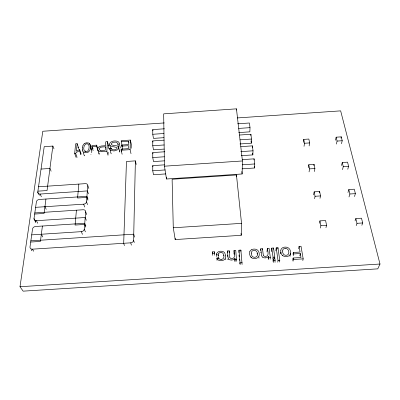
<?xml version="1.0" encoding="UTF-8"?>
<svg xmlns="http://www.w3.org/2000/svg" width="400" height="400" viewBox="0 0 400 400"><rect width="100%" height="100%" fill="white"/><g stroke="black" fill="none" stroke-linecap="round" stroke-linejoin="round"><path stroke-width="0.6" d="M165.795 173.915L153.5 174.735L152.745 170.775L152.745 165.635L164.465 164.85M164.375 160.845L153.49 161.575L152.75 157.555L152.75 152.585L164.88 151.765M164.2 149.085L153.48 149.805L152.75 145.735L152.75 140.92L164.1 140.15M163.945 137.675L153.475 138.39L152.755 134.275L152.755 129.6L164.495 128.795M236.61 261.305L235.765 250.415L234.03 250.525L234.01 254.05L234.65 254.01M234.91 261.26L234.94 258.37L234.365 259.045A3.525 3.09 1.4 0 1 233.235 259.74L231.78 260.04M236.445 110.09L236.455 108.845L163.67 113.855L164.435 166.19L166.49 179.005L242.11 173.98L242.43 160.965L236.455 108.845M235.045 261.405L234.94 258.37M236.435 176.795L236.455 174.97L172.115 179.245L173.28 227.775L175.21 239.555L241.22 235.305L241.535 223.355L236.455 174.97M238.925 252.565L238.975 250.21L240.88 250.09L242.105 264.45M134.27 242.57L133.605 240.22L135.39 160.87L126.46 161.47L123.69 243.29L124.425 245.62M240.18 264.575L238.975 250.21M240.85 251.265L240.88 250.09M131.015 153.675L130.075 149.64L130.36 140.075L121.21 140.695L122.035 145.265M131.165 148.315L131.285 144.145L130.36 140.075M121.165 141.785L128.675 141.275L128.57 144.565L121.785 145.025L122.605 149.595M258.98 258.195L258.985 257.915M237.61 123.805L249.42 123L250.02 127.65L249.855 131.84L238.7 132.595M122.14 154.275L121.115 150.245L121.165 149.135L128.44 148.64L128.535 145.665L121.74 146.125M250.83 135.45L250.88 134.26L239.465 135.035M239.94 143.965L251.32 143.2L251.5 139.05L250.88 134.26M252.305 147.63L252.385 145.865L240.795 146.645M241.27 155.68L252.83 154.905L253.03 150.805L252.385 145.865M254.015 160.01L254.075 158.85L242.285 159.635M242.145 168.825L254.52 168L254.735 163.96L254.075 158.85M108.185 152.22L108.01 155.23L106.855 151.21L107.43 141.63L105.78 141.745L105.54 145.665L101 146.05L98.855 146.95A3.865 2.885 -14.1 0 0 97.795 148.625C97.3 150.235 98.835 151.665 100.395 151.555A10.685 7.935 -13.8 0 0 101.955 151.53M108.39 148.64L108.565 145.685L107.43 141.63M99.39 148.995A3.365 2.515 -14 0 1 99.42 148.715L99.565 148.255A1.945 1.45 -14.1 0 1 100.13 147.58L101.64 147.055L105.47 146.765L105.255 150.21L102.03 150.425A10.74 7.965 -13.7 0 1 101.07 150.46L100.675 150.435M88.355 151.99A4.41 3.27 -15.5 0 0 89.665 150.52A6.45 4.775 -15.6 0 0 89.955 149.975L90.38 148.465A18.295 13.45 -16.5 0 0 90.505 147.46L90.325 144.915L89.35 143.415A3.295 2.435 -15.2 0 0 88.27 142.945L87.085 142.845A5.08 3.755 -15.3 0 0 86.535 142.89L86.055 142.965M97.825 150.3L96.585 146.27L96.665 145.17L91.935 145.49L91.85 146.59L93.13 150.62M85.405 231.865L84.27 229.115L85.67 211.83A2.765 2.19 -19.9 0 0 83.16 209.755L34.82 212.925M87.565 204.655L86.48 201.79L87.79 185.59A2.67 2.06 -17.7 0 0 85.355 183.65L38.53 186.765M260.6 250.595L260.755 248.82L262.49 248.71L263.185 254.195A5.895 5.1 8.6 0 0 263.48 255.475M262.385 249.89L262.49 248.71M80.96 154.205L81 153.775M76.435 210.195L75.065 225.06L84.65 224.435L85.775 227.205M78.845 184.085L77.56 198.02L86.835 197.405L87.91 200.29M98.98 152.94L99.165 154.22M76.115 157.44L74.665 153.445L75.64 143.79L77.135 143.69L76.39 151.19A9.925 7.405 -16.1 0 1 79.63 149.585L79.51 150.7L80.91 154.705M78.455 148.645L78.545 147.72L77.135 143.69M85.24 151.93L85.385 150.84M266.985 251.95L267.355 248.4L269.095 248.29L270.315 257.435L270.115 259.18M218.24 256.635L218.52 253.69A2.275 1.995 -1.1 0 1 218.94 253.17M268.24 259.145L268.565 256.23L268.015 256.91A3.55 3.08 8 0 1 266.905 257.6L265.455 257.9M268.54 259.28L268.565 256.23M271.37 251.67L271.785 248.115L273.525 248.005L274.795 257.15L274.57 258.9M273.38 249.19L273.525 248.005M272.82 259.01L273.04 257.26L271.785 248.115M272.98 261.28L273.27 258.96L275.03 258.85L275.05 262.365M273.295 262.475L273.27 258.96M42.415 226.03L40.405 241.415L30.69 242.045M45.945 199.025L44.06 213.435L34.66 214.055M39.36 195.295L37.775 192.08L44.22 146.65L52.86 146.065L47.05 190.555L37.905 191.16M275.83 250.795L276.22 247.835L277.96 247.72L279.78 260.345L279.525 262.08M216.495 256.52L216.61 253.865M277.8 248.91L277.96 247.72M35.685 221.685L34.02 218.59L36.395 201.82A2.75 2.09 -22.5 0 1 39.345 199.46L86.925 196.32L87.995 199.205M277.77 262.195L278.015 260.455L276.22 247.835M237.215 117.945L340.655 110.865L380 264.025L377.78 268.855L23.135 291.155L20 286.72L42.795 131.255L164.305 122.935M303.265 142.435L303.755 139.385L308.85 139.04L309.65 142.92L309.115 145.96M304.02 146.345L304.525 143.265L303.755 139.385M290.005 256.355L290.52 253.42M91.645 152.67L91.68 152.485A18.125 13.4 -16.6 0 0 91.8 151.48L90.505 147.46M308.235 167.785L308.79 164.735L314.06 164.385L314.91 168.535L314.31 171.565M292.99 254.255L293.315 252.49L300.065 252.06L299.105 246.375L301.02 246.25L303.175 258.86L302.795 260.61M293.225 255.705L293.55 253.945L293.315 252.49M309.05 171.915L309.615 168.885L308.79 164.735M292.7 260.34L293.135 258.01L300.985 257.515L300.31 253.515L293.55 253.945M293.04 261.225L293.37 259.485L293.135 258.01M313.82 165.605L314.06 164.385M298.63 248.755L299.105 246.375M280.285 253.74L280.5 253.03M299.825 255.865L300.31 253.515M313.545 194.865L314.175 191.84L319.625 191.485L320.54 195.925L319.99 198.33M314.535 198.72L315.055 196.285L314.175 191.84M319.355 192.695L319.625 191.485M335.445 140.225L336.15 137.195L341.26 136.85L342.22 140.725L341.475 143.745M336.375 144.085L337.09 141.07L336.15 137.195M319.36 223.3L319.945 220.89L325.59 220.525L326.57 225.285L325.94 227.685M340.965 138.06L341.26 136.85M320.3 228.045L320.89 225.65L319.945 220.89M341.485 165.53L342.275 162.505L347.555 162.155L348.585 166.295L347.76 169.265M342.48 169.655L343.275 166.645L342.275 162.505M347.95 192.525L348.825 189.565L354.285 189.205L355.39 193.64L354.465 196.58M349 196.98L349.895 194L348.825 189.565M355.045 220.93L355.84 218.565L361.5 218.2L362.685 222.955L361.84 225.3M356.185 225.665L356.99 223.325L355.84 218.565M82.95 145.52L82.555 146.825A17.51 13.04 -14.2 0 0 82.405 147.8M249.845 251.47L249.53 254.035L250.34 256.555M217.015 260.355L216.91 258.045L218.64 257.705A2.635 2.315 -0.9 0 0 221.165 259.545M118.76 147.79L118.68 147.44A2.79 2.1 -12.8 0 0 118.515 147.01A2.83 2.13 -12.8 0 0 118.09 146.505L117.435 146.105A4.64 3.49 -13 0 0 116.61 145.825L112.55 145.175L111.515 144.685A1.67 1.25 -12.9 0 1 111.285 144.24L111.265 144.14A2.065 1.545 -12.9 0 1 111.255 143.925A1.845 1.38 -12.9 0 1 111.42 143.385L113.075 142.285L115.74 142.145A3.945 2.95 -12.8 0 1 116.35 142.305C117.95 142.505 117.34 145.165 119.35 143.92L120.38 147.97M118.71 147.595L118.725 147.755A3.295 2.475 -12.9 0 1 118.675 148.28A3.165 2.38 -12.9 0 1 118.475 148.81L118.125 149.325A3.07 2.31 -12.9 0 1 117.635 149.795L114.515 150.865A7.925 5.93 -12.8 0 1 113.525 150.915L110.85 150.35A3.335 2.505 -13.1 0 1 110.19 149.81A3.69 2.77 -13.1 0 1 109.735 148.94L109.66 148.34L111.325 148.165L111.645 149.32M221.17 259.395L221.655 259.335A2.76 2.425 -0.9 0 0 223.195 258.54L223.79 257.48L223.93 255.98A9.52 8.36 -2.4 0 0 223.87 255.325L222.88 253.195A2.71 2.375 -1 0 0 221.31 252.525L221 252.51M152.755 134.275L163.945 133.51M238.705 128.42L250.02 127.65M91.85 146.59L96.585 146.27M77.805 147.77L78.545 147.72M107.85 145.735L108.565 145.685M152.75 145.735L164.17 144.965M240.015 139.83L251.5 139.05M74.665 153.445L75.64 153.38L77.08 157.37M106.855 151.21L101.955 151.54M121.115 150.245L130.075 149.64M304.525 143.265L309.65 142.92M337.09 141.07L342.22 140.725M152.75 157.555L164.345 156.775M240.745 151.635L253.03 150.805M41.04 169.06L49.935 168.465L51.14 171.225M164.435 166.19L242.43 160.965M152.745 170.775L165.16 169.945M242.215 164.795L254.735 163.96M309.615 168.885L314.91 168.535M343.275 166.645L348.585 166.295M37.775 192.08A2.71 2.045 -21.6 0 0 40.095 194.05L87.36 190.92L88.425 193.825M35.615 207.335L83.63 204.175A2.725 2.14 -19 0 0 86.48 201.79M315.055 196.285L320.54 195.925M349.895 194L355.39 193.64M34.02 218.59A2.815 2.17 -24 0 0 36.4 220.7L85.21 217.515L86.32 220.31M31.71 234.87L81.32 231.655A2.83 2.28 -21.5 0 0 84.27 229.115M173.28 227.775L241.535 223.355M30.86 240.84L133.74 234.19L134.57 237.16M320.89 225.65L326.57 225.285M356.99 223.325L362.685 222.955M85.87 226.05L84.745 223.275L35.6 226.475A2.855 2.215 -25.1 0 0 32.545 228.985L30.005 246.895A2.93 2.3 -27 0 0 32.455 249.16L130.735 242.835A2.845 2.395 -16.9 0 0 133.605 240.22M212.465 251.905L214.37 251.78L214.485 253.45L212.575 253.57L212.465 251.905L212.68 255.315M227.47 252.705L227.445 250.945L229.18 250.835L229.66 256.325A5.845 5.12 2.2 0 0 229.905 257.61M260.56 252.36L261.095 252.325M235.06 259.675L236.635 259.575M268.735 257.535L270.315 257.435M273.04 257.26L274.795 257.15M240.225 262.85L242.16 262.73M273.515 260.74L275.28 260.63M278.015 260.455L279.78 260.345M293.37 259.485L303.175 258.86M20 286.72L380 264.025M285.615 248.405L285.455 248.4A3.545 3.035 11 0 0 284.965 248.42L284.805 248.44A2.88 2.46 10.9 0 0 283.245 249.185L282.625 250.205L282.505 251.645A8.56 7.3 11.9 0 0 282.59 252.28L283.47 254.21A2.88 2.465 11.2 0 0 283.825 254.545L284.085 254.73A2.895 2.48 11.2 0 0 285.845 255.275L286.005 255.27A3.555 3.045 11.1 0 0 286.5 255.23A2.91 2.495 11.2 0 0 288.08 254.485C289.43 252.95 288.885 250.24 287.35 249.02A2.9 2.48 11 0 0 285.615 248.4M216.41 254.775L218.165 254.895M87.97 144.05C89.93 145.69 89.195 149.52 87.55 151.195A2.06 1.53 -15.5 0 1 86.515 151.63L86.385 151.65A2.535 1.88 -15.4 0 1 85.98 151.685L85.845 151.685A2.115 1.57 -15.5 0 1 84.895 151.455C82.965 149.745 83.58 145.59 85.655 144.15A2.07 1.53 -15.2 0 1 86.515 143.865A2.295 1.695 -15.2 0 1 86.915 143.83A2.09 1.54 -15.2 0 1 87.97 144.05M257.01 253.495L257.195 253.63A4.16 3.63 6 0 1 257.375 253.775M91.03 147.81L91.805 149.95M31.115 249.525L31.885 250.82M32.455 249.16L33.705 251.27M41.34 234.245L42.81 236.96M35.075 221.25L35.805 222.61M36.4 220.7L37.775 223.275M217.235 258.84L216.91 258.045M263.5 255.47C263.875 256.255 264.83 256.555 265.645 256.49C269.68 256.375 267.615 250.325 267.355 248.4M44.935 206.725L46.23 209.35M40.095 194.05L41.4 196.725M229.925 257.605C230.27 258.395 231.22 258.695 232.025 258.625C236.025 258.52 234.225 252.535 234.03 250.525M81.32 231.655L82.48 234.39M52.86 146.065L54.01 148.895M85.67 211.83L86.77 214.65M83.63 204.175L84.735 207.03M87.79 185.59L88.845 188.515M79.62 149.55L81.02 153.56A9.83 7.375 -16.2 0 0 80.245 153.885M89.6 143.625L90.895 147.66M92.485 147.22L93.035 148.945M96.665 145.17L97.905 149.205M97.87 150.055L99.1 154.075M130.735 242.835L131.42 245.175M105.47 146.765L105.8 147.92M261.69 255.775L261.675 255.71A10.455 9.03 9 0 1 261.52 254.885L260.755 248.82M109.66 148.34L110.785 152.365M119.35 143.92L119.205 143.01A4.28 3.2 -12.7 0 0 118.595 142.045A3.905 2.92 -12.7 0 0 117.805 141.475C115.555 140.59 112.76 140.795 110.755 142.185A3.475 2.595 -12.9 0 0 110.24 142.68L109.87 143.215A3.355 2.505 -12.9 0 0 109.615 143.955A3.645 2.72 -12.9 0 0 109.61 144.515L110.645 148.325M117.77 144.085L119.68 151.33M121.165 149.135L121.745 151.435M121.785 145.025L122.215 146.76M228.115 257.91L228.1 257.845A10.365 9.075 2.8 0 1 227.975 257.02L227.445 250.945M128.675 141.275L128.945 142.44M82.455 150.27L82.35 149.565M135.39 160.87L136.215 164.505M152.745 165.635L152.96 166.775M152.75 152.585L152.96 153.74M152.75 140.92L152.96 142.085M152.755 129.6L152.96 130.78M258.895 256.74L258.965 257.325M225.625 255.33L224.69 252.855A4.18 3.66 -0.9 0 0 224.06 252.22L223.885 252.085A4.255 3.725 -0.9 0 0 222.25 251.355L221.04 251.225A6.24 5.48 -1 0 0 220.305 251.255L219.7 251.345A4.175 3.66 -1.1 0 0 216.59 253.86M111.325 148.165C111.77 150.565 115.57 150.13 116.86 148.7A1.59 1.195 -12.9 0 0 117.04 148.28L117.005 147.765A1.405 1.06 -12.9 0 0 116.82 147.465L111.575 146.34L110.31 145.735A2.94 2.195 -13 0 1 109.925 145.33A2.995 2.24 -13 0 1 109.685 144.86M251.015 140.81L251.32 143.2M252.59 153.06L252.83 154.905M254.3 166.305L254.52 168M110.795 152.575L110.86 152.965A3.655 2.76 -13.2 0 0 111.31 153.83M241.83 171.5L242.11 173.98M241.03 233.455L241.22 235.305M239.015 254.935L239.195 256.73M239.43 259.12L239.545 260.315M239.78 262.71L239.9 263.905M83.72 153.575L83.825 154.28A6.78 5.06 -15.3 0 0 84.435 155.67M227.55 255.155L227.67 256.535M227.875 258.96L227.935 259.66M214.37 251.78L214.575 255.195M218.64 257.705L218.685 258.86M175.175 238.315L175.21 239.555M166.46 177.14L166.49 179.005M229.18 250.835L229.19 252.595M75.57 153.345A7.94 5.925 -16.2 0 1 79.55 150.8M90.975 154.53A4.37 3.26 -15.6 0 1 90.905 154.66M84.485 155.85A3.665 2.735 -15.6 0 1 84.36 155.72M83.705 153.44A17.235 12.915 -14.3 0 1 83.715 152.54M88.335 151.975A3.33 2.475 -15.4 0 1 86.83 152.565L86.35 152.645A3.7 2.745 -15.5 0 1 82.99 151.715M83.065 151.67A6.845 5.08 -15.2 0 1 82.47 150.265M82.34 149.565A17.395 12.96 -14.2 0 1 82.415 147.8M83 145.525A4.745 3.51 -15.1 0 1 84.53 143.525M84.56 143.55A3.31 2.445 -15.2 0 1 86.06 142.97M100.64 150.5A2.13 1.595 -14.1 0 1 99.435 148.995M110.715 148.19A3.61 2.71 -13 0 1 110.735 148.005M119.375 150.785A2.805 2.12 -12.9 0 1 119.725 151.485L119.765 151.79A3.265 2.465 -13 0 1 119.75 152.135M218.125 255.565A4.13 3.635 -1 0 1 218.585 255.28M223.405 255.25A4.21 3.705 -0.9 0 1 223.785 255.47M225.695 259.095A7.4 6.52 -1.5 0 1 225.74 259.805M225.59 255.335A7.48 6.565 -1.6 0 1 225.345 258.23M225.305 258.215A3.975 3.495 -0.8 0 1 223.75 260.005A5.135 4.51 -1 0 1 221.29 260.7A6.16 5.4 -1 0 1 220.875 260.72L220.095 260.67A3.78 3.325 -1 0 1 217.21 258.85M218.915 253.145A2.81 2.46 -1 0 1 220.995 252.535M231.76 259.935A3.575 3.14 1.3 0 1 228.73 259.2M228.785 259.145A3.48 3.055 1.4 0 1 228.155 258.025M251.61 253.135A5.1 4.45 6 0 1 251.75 253.075M250.355 256.56A4.47 3.89 5.9 0 0 253.41 258.49L255.845 258.445A4.73 4.115 5.9 0 0 258.08 257.35A4.1 3.565 6 0 0 258.695 256.61C259.705 254.795 259.365 252.355 258.13 250.73A4.205 3.65 5.8 0 0 257.465 250.095L257.28 249.96A4.41 3.83 5.8 0 0 255.35 249.185L254.36 249.095A6.32 5.5 5.9 0 0 253.83 249.11A5.155 4.48 5.8 0 0 251.405 249.81M251.475 257.695A4.72 4.105 5.9 0 1 251.105 257.41M249.84 251.47A4.335 3.765 5.7 0 1 251.405 249.815M265.43 257.8A3.605 3.125 7.8 0 1 262.36 257.06M262.41 257.01A3.51 3.04 7.9 0 1 261.735 255.89M280.49 253.03A4.33 3.715 11.2 0 1 281.005 252.21M282.82 251A5.15 4.425 11.3 0 1 282.965 250.95M282.87 255.7A4.765 4.08 11.1 0 1 282.49 255.415M257.52 254.24L257.35 255.46L256.7 256.475A2.885 2.51 5.9 0 1 255.1 257.225A3.52 3.06 5.9 0 1 254.61 257.265L254.45 257.265A2.87 2.495 5.9 0 1 252.71 256.725L252.465 256.535A2.85 2.48 5.9 0 1 252.12 256.205L251.315 254.27A8.475 7.35 6.8 0 1 251.255 253.635L251.425 252.195L252.08 251.175A2.855 2.48 5.7 0 1 253.655 250.425L253.815 250.41A3.515 3.055 5.8 0 1 254.305 250.39L254.465 250.395A2.875 2.495 5.8 0 1 256.17 251.01L257.15 252.29L257.52 254.24M280.73 250.87L280.98 253.03L281.69 254.56A4.51 3.865 11.1 0 0 284.845 256.495L287.29 256.45A4.775 4.09 11.2 0 0 289.495 255.355A4.135 3.545 11.3 0 0 290.085 254.615C291.05 252.76 290.585 250.33 289.31 248.74A4.245 3.63 11 0 0 288.62 248.105L288.425 247.97A4.45 3.805 11 0 0 286.465 247.2L285.465 247.11A6.38 5.465 11.2 0 0 284.93 247.125A5.205 4.455 11 0 0 282.52 247.825A4.375 3.74 10.9 0 0 281.01 249.48L280.73 250.87"/></g></svg>
